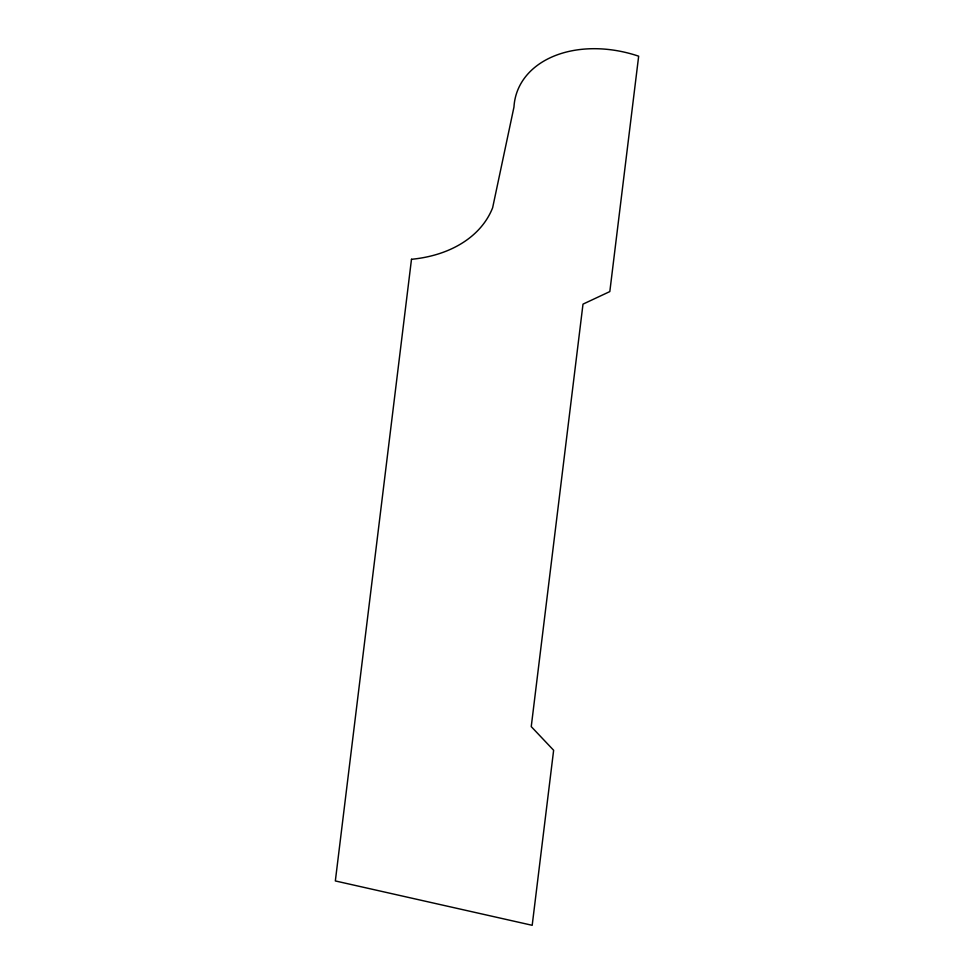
<?xml version="1.0" encoding="UTF-8"?>
<svg xmlns="http://www.w3.org/2000/svg" width="974" height="974" viewBox="0 0 974 974"><rect width="100%" height="100%" fill="white"/><g stroke="black" fill="none" stroke-linecap="round" stroke-linejoin="round"><path stroke-width="1.46" d="M411.491 259.291L335.336 880.946L532.194 925.3L553.634 750.272L531.244 726.616L583 304.132L609.821 291.579L638.664 56.188A103.804 73.914 18.7 0 0 513.968 107.043L492.637 207.754A129.53 92.226 18.7 0 1 411.491 259.291"/></g></svg>
